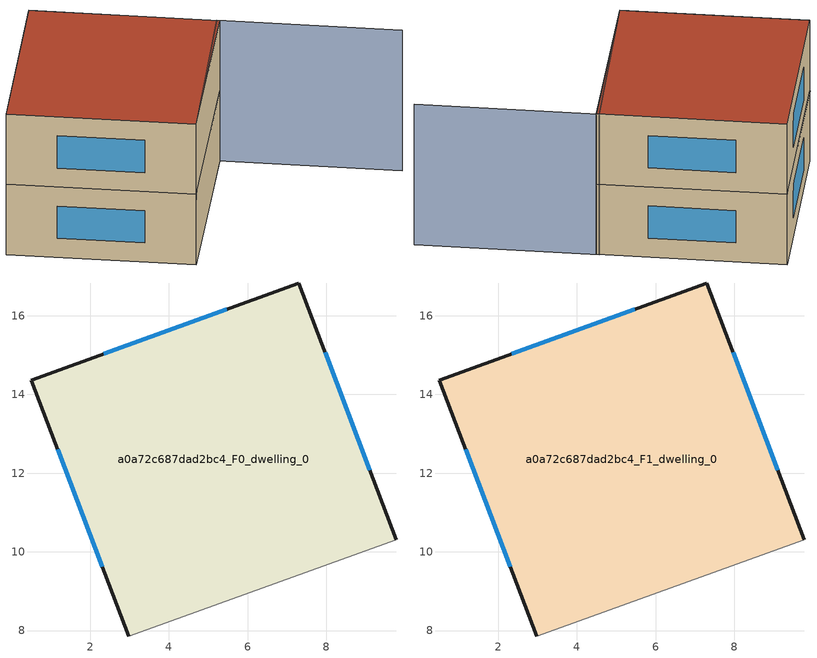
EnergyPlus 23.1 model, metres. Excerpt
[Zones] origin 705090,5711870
a0a72c687dad2bc4_F0_dwelling_0
 floor ground (EU_floor_Construction): 7.3,16.83 9.77,10.31 2.98,7.86 0.51,14.37 z0
 wall outside (EU_wall_Construction): 9.77,10.31 7.3,16.83 0.51,14.37 2.98,7.86 z0:3
 wall adiabatic (EU_wall_Construction): 2.98,7.86 9.77,10.31 z0:3
 window (EU_Window_Construction): 5.47,16.17 2.34,15.03 / 9.1,12.07 7.97,15.07 / 1.17,12.61 2.31,9.62 z0.81:2.19
a0a72c687dad2bc4_F1_dwelling_0
 floor to a0a72c687dad2bc4_F0_dwelling_0 (EU_floor_Construction): 7.3,16.83 9.77,10.31 2.98,7.86 0.5,14.37 z3
 wall outside (EU_wall_Construction): 9.77,10.31 7.3,16.83 0.51,14.37 2.98,7.86 z3:6
 wall adiabatic (EU_wall_Construction): 2.98,7.86 9.77,10.31 z3:6
 window (EU_Window_Construction): 5.47,16.17 2.34,15.03 / 9.1,12.07 7.97,15.07 / 1.17,12.61 2.31,9.62 z3.81:5.19
 roof outside (EU_roof_Construction): 9.77,10.31 7.3,16.83 0.51,14.37 2.98,7.86 z6
shading: 2.98,7.86 9.75,10.4 / 9.75,10.4 12.13,4.07 z0:6
[Building]
EU S2 Campaign: North Axis=0; Terrain=City; Solar Distribution=FullExterior
[Site:Location]
London: Latitude=51.5; Longitude=-0.5; Time Zone=0; Elevation=25
[SizingPeriod:WeatherFileDays]
AnnualSizingPeriod: Begin Month=1; Begin Day of Month=1; End Month=12; End Day of Month=31; Day of Week for Start Day=Monday; Use Weather File Daylight Saving Period=No; Use Weather File Rain and Snow Indicators=No
[MATERIAL]
EU_InternalMass_Material: Roughness=MediumRough; Thickness=0.1; Conductivity=1; Density=1800; Specific Heat=900; Thermal Absorptance=0.9; Solar Absorptance=0.7; Visible Absorptance=0.7
[MATERIAL:NOMASS] Roughness=MediumRough; Thermal Absorptance=0.9; Solar Absorptance=0.7; Visible Absorptance=0.7
Name | Thermal Resistance
EU_wall_NoMass | 0.727863
EU_roof_NoMass | 0.773354
EU_floor_NoMass | 1.79329
[WINDOWMATERIAL:SIMPLEGLAZINGSYSTEM]
EU_Window_SimpleGlazing: UFactor=2.58614; Solar Heat Gain Coefficient=0.76; Visible Transmittance=0.76
[CONSTRUCTION]
EU_wall_Construction: EU_wall_NoMass
EU_roof_Construction: EU_roof_NoMass
EU_floor_Construction: EU_floor_NoMass
EU_Window_Construction: EU_Window_SimpleGlazing
EU_InternalMass_Construction: EU_InternalMass_Material
[ZONE] Type=1; Multiplier=1; Ceiling Height=autocalculate; Volume=151.026; Floor Area=autocalculate; Part of Total Floor Area=Yes
a0a72c687dad2bc4_F0_dwelling_0; a0a72c687dad2bc4_F1_dwelling_0
[INTERNALMASS] Construction=EU_InternalMass_Construction; Surface Area=50.3423
Name | Zone or ZoneList
a0a72c687dad2bc4_F0_dwelling_0_EU_InternalMass | a0a72c687dad2bc4_F0_dwelling_0
a0a72c687dad2bc4_F1_dwelling_0_EU_InternalMass | a0a72c687dad2bc4_F1_dwelling_0
[OTHEREQUIPMENT] Fuel Type=Electricity; Design Level Calculation Method=Watts/Area; Power per Zone Floor Area=1; Fraction Latent=0; Fraction Radiant=0; Fraction Lost=0; Carbon Dioxide Generation Rate=0; EndUse Subcategory=EU_Step8_InternalGains
Name | Zone or ZoneList or Space or SpaceList | Schedule
EU_Step8_InternalGain_a0a72c687dad2bc4_F0_dwelling_0_f000 | a0a72c687dad2bc4_F0_dwelling_0 | EU_Step8_GainSchedule_a0a72c687dad2bc4_F0_dwelling_0_f000
EU_Step8_InternalGain_a0a72c687dad2bc4_F1_dwelling_0_f000 | a0a72c687dad2bc4_F1_dwelling_0 | EU_Step8_GainSchedule_a0a72c687dad2bc4_F1_dwelling_0_f000
[ZONEVENTILATION:DESIGNFLOWRATE] Schedule=EU_AlwaysOn; Design Flow Rate Calculation Method=AirChanges/Hour; Air Changes per Hour=0.484901; Ventilation Type=Natural; Fan Pressure Rise=0; Fan Total Efficiency=1; Constant Term Coefficient=1; Temperature Term Coefficient=0; Velocity Term Coefficient=0; Velocity Squared Term Coefficient=0; Minimum Indoor Temperature=-100; Maximum Indoor Temperature=100; Delta Temperature=-100; Minimum Outdoor Temperature=-100; Maximum Outdoor Temperature=100; Maximum Wind Speed=40
Name | Zone or ZoneList or Space or SpaceList
EU_ConstantAir_a0a72c687dad2bc4_F0_dwelling_0 | a0a72c687dad2bc4_F0_dwelling_0
EU_ConstantAir_a0a72c687dad2bc4_F1_dwelling_0 | a0a72c687dad2bc4_F1_dwelling_0
[HVACTEMPLATE:THERMOSTAT] Constant Heating Setpoint=20; Constant Cooling Setpoint=50
EU_HeatOnly_a0a72c687dad2bc4_F0_dwelling_0; EU_HeatOnly_a0a72c687dad2bc4_F1_dwelling_0
[HVACTEMPLATE:ZONE:IDEALLOADSAIRSYSTEM] System Availability Schedule=EU_AlwaysOn; Maximum Heating Supply Air Temperature=50; Minimum Cooling Supply Air Temperature=13; Maximum Heating Supply Air Humidity Ratio=0.0156; Minimum Cooling Supply Air Humidity Ratio=0.0077; Heating Limit=NoLimit; Cooling Limit=NoLimit; Heating Availability Schedule=EU_AlwaysOn; Cooling Availability Schedule=EU_CoolingOff; Dehumidification Control Type=ConstantSensibleHeatRatio; Cooling Sensible Heat Ratio=0.7; Dehumidification Setpoint=60; Humidification Control Type=None; Humidification Setpoint=30; Outdoor Air Method=None; Outdoor Air Flow Rate per Person=0.00944; Outdoor Air Flow Rate per Zone Floor Area=0; Outdoor Air Flow Rate per Zone=0; Demand Controlled Ventilation Type=None; Outdoor Air Economizer Type=NoEconomizer; Heat Recovery Type=None; Sensible Heat Recovery Effectiveness=0.7; Latent Heat Recovery Effectiveness=0.65
Name | Template Thermostat
a0a72c687dad2bc4_F0_dwelling_0 | EU_HeatOnly_a0a72c687dad2bc4_F0_dwelling_0
a0a72c687dad2bc4_F1_dwelling_0 | EU_HeatOnly_a0a72c687dad2bc4_F1_dwelling_0
[SIZING:ZONE] Zone Cooling Design Supply Air Temperature Input Method=SupplyAirTemperature; Zone Cooling Design Supply Air Temperature=13; Zone Heating Design Supply Air Temperature Input Method=SupplyAirTemperature; Zone Heating Design Supply Air Temperature=50; Zone Cooling Design Supply Air Humidity Ratio=0.008; Zone Heating Design Supply Air Humidity Ratio=0.008; Cooling Design Air Flow Method=DesignDay; Cooling Design Air Flow Rate=0; Cooling Minimum Air Flow per Zone Floor Area=0.000762; Cooling Minimum Air Flow=0; Cooling Minimum Air Flow Fraction=0.2; Heating Design Air Flow Method=DesignDay; Heating Design Air Flow Rate=0; Heating Maximum Air Flow per Zone Floor Area=0.002032; Heating Maximum Air Flow=0.141576; Heating Maximum Air Flow Fraction=0.3; Account for Dedicated Outdoor Air System=No; Dedicated Outdoor Air System Control Strategy=NeutralSupplyAir; Dedicated Outdoor Air Low Setpoint Temperature for Design=autosize; Dedicated Outdoor Air High Setpoint Temperature for Design=autosize; Zone Load Sizing Method=Sensible Load Only No Latent Load; Zone Latent Cooling Design Supply Air Humidity Ratio Input Method=HumidityRatioDifference; Zone Cooling Design Supply Air Humidity Ratio Difference=0.005; Zone Latent Heating Design Supply Air Humidity Ratio Input Method=HumidityRatioDifference; Zone Humidification Design Supply Air Humidity Ratio Difference=0.005
a0a72c687dad2bc4_F0_dwelling_0; a0a72c687dad2bc4_F1_dwelling_0
[SCHEDULE:CONSTANT]
Name | Hourly Value
EU_AlwaysOn | 1
EU_CoolingOff | 0
[SCHEDULE:FILE] Column Number=1; Rows to Skip at Top=0; Number of Hours of Data=8760; Column Separator=Comma; Interpolate to Timestep=No; Minutes per Item=60; Adjust Schedule for Daylight Savings=Yes
Name | File
EU_Step8_GainSchedule_a0a72c687dad2bc4_F0_dwelling_0_f000 | ../../schedules/a0a72c687dad2bc4/a0a72c687dad2bc4_F0_dwelling_0_f000_gain.csv
EU_Step8_GainSchedule_a0a72c687dad2bc4_F1_dwelling_0_f000 | ../../schedules/a0a72c687dad2bc4/a0a72c687dad2bc4_F1_dwelling_0_f000_gain.csv
